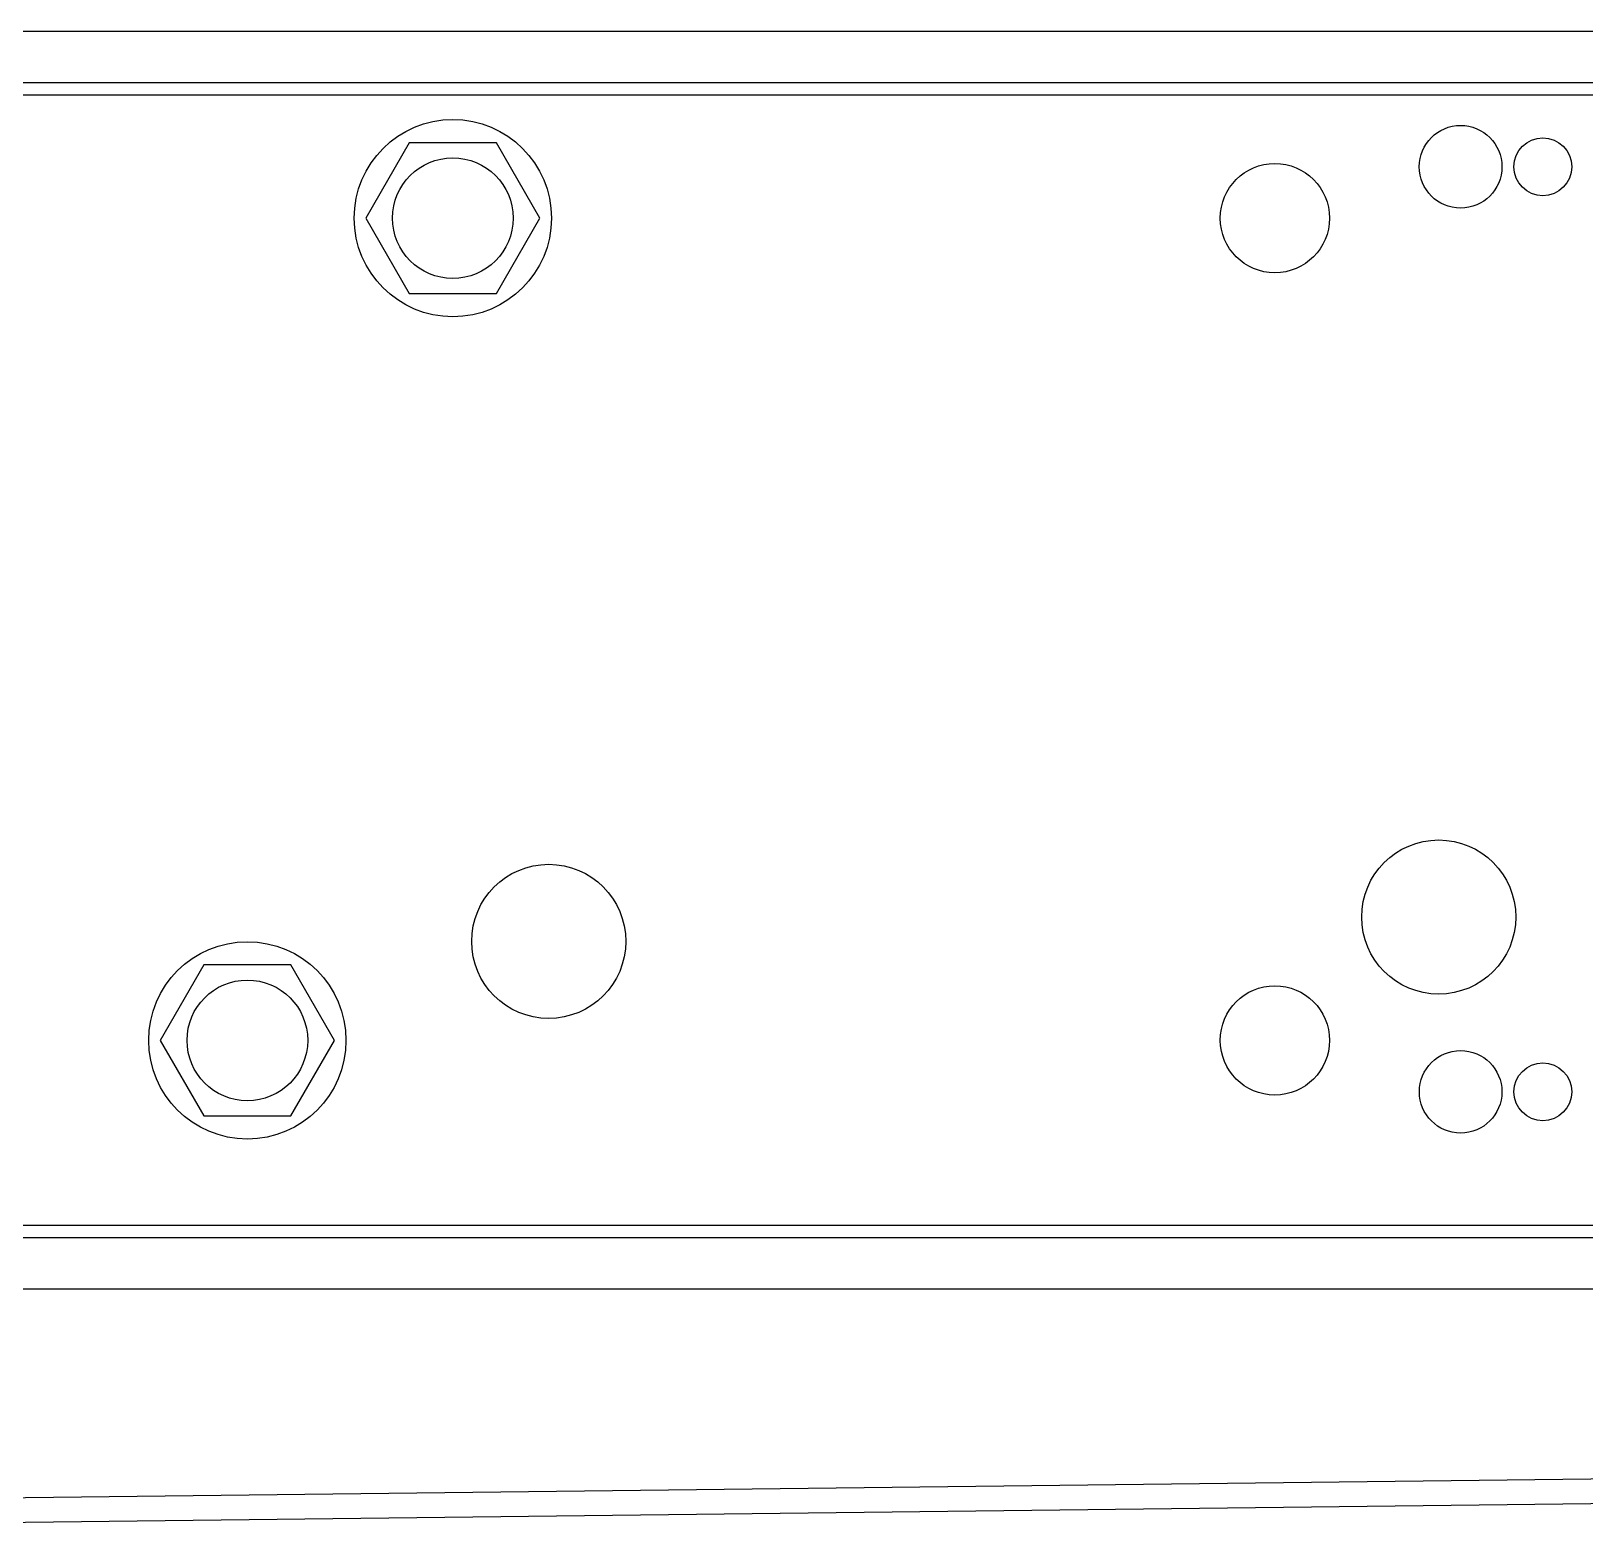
# Model space of a CAD drawing. Header units: inches. Extents: x 0 to 11, y 0 to 8.4.
# Drawn here: x 4.384 to 4.699, y 3.4563 to 3.7613 of the extents above; entities that cross this region are included whole.
import ezdxf

# ---------------------------------------------------------------- set-up
doc = ezdxf.new("R2010")
doc.units = ezdxf.units.IN
doc.header["$MEASUREMENT"] = 0

msp = doc.modelspace()

# ---------------------------------------------------------------- linework, layer by layer
at = {"color": 7, "linetype": 'Continuous', "lineweight": 25}
for p, q in [((2.81326, 3.76132), (5.4591, 3.76132)), ((2.81326, 3.75091), (5.4591, 3.75091)), ((2.94087, 3.74841), (5.33149, 3.74841)), ((4.46068, 3.7387), (4.45186, 3.72341)), ((4.47834, 3.7387), (4.46068, 3.7387)), ((4.48717, 3.72341), (4.47834, 3.7387)), ((4.45186, 3.72341), (4.46068, 3.70811)), ((4.47834, 3.70811), (4.48717, 3.72341)), ((4.46068, 3.70811), (4.47834, 3.70811)), ((4.41902, 3.57203), (4.41019, 3.55674)), ((4.43668, 3.57203), (4.41902, 3.57203)), ((4.4455, 3.55674), (4.43668, 3.57203)), ((4.41019, 3.55674), (4.41902, 3.54145)), ((4.43668, 3.54145), (4.4455, 3.55674)), ((4.41902, 3.54145), (4.43668, 3.54145)), ((5.41483, 3.51924), (2.85753, 3.51924)), ((5.4591, 3.51674), (2.81326, 3.51674)), ((5.4591, 3.50632), (2.81326, 3.50632)), ((5.06521, 3.47222), (4.17793, 3.46152)), ((5.08428, 3.46745), (4.15897, 3.4563))]:
    msp.add_line(p, q, dxfattribs=at)
for centre, radius in [((4.46951, 3.72341), 0.02), ((4.67384, 3.73382), 0.00838), ((4.69051, 3.73382), 0.00586), ((4.46951, 3.72341), 0.01223), ((4.63618, 3.72341), 0.01108), ((4.6694, 3.58174), 0.01562), ((4.48895, 3.57681), 0.01562), ((4.42785, 3.55674), 0.02), ((4.42785, 3.55674), 0.01223), ((4.63618, 3.55674), 0.01108), ((4.67384, 3.54632), 0.00837), ((4.69051, 3.54632), 0.00586)]:
    msp.add_circle(centre, radius, dxfattribs=at)

doc.saveas('drawing.dxf')
